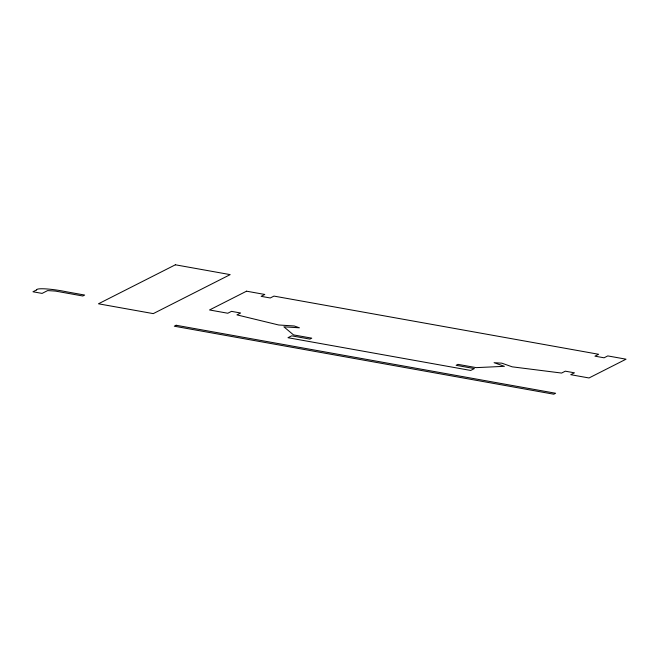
<?xml version="1.0" encoding="UTF-8"?>
<svg xmlns="http://www.w3.org/2000/svg" width="659" height="659" viewBox="0 0 659 659"><rect width="100%" height="100%" fill="white"/><g stroke="black" fill="none" stroke-linecap="round" stroke-linejoin="round"><path stroke-width="0.99" d="M36.657 289.894L32.95 291.772L42.085 293.403L47.637 290.586L55.414 291.08L82.82 295.998L84.673 295.059L66.402 291.78A21.343 2.784 8.8 0 0 36.657 289.894M175.376 264.794L98.455 303.799L153.275 313.618L230.189 274.622L175.376 264.794M176.134 325.266L174.281 326.205L553.782 394.206L555.628 393.266L176.134 325.266M246.548 291.187L209.521 309.969L227.792 313.239L231.49 311.361L240.626 313L236.927 314.878L278.716 324.994L294.26 325.983L299.408 327.803L283.872 326.815L293.519 334.896L311.789 338.166L309.944 339.105L291.665 335.835L287.967 337.713L470.683 370.449L474.389 368.57L456.119 365.3L457.972 364.361L476.243 367.631L504.382 366.33L494.085 362.689L501.853 363.183L512.158 366.824L561.608 373.06L565.315 371.182L574.45 372.821L570.743 374.691L589.014 377.969L626.05 359.188L607.779 355.918L604.072 357.796L594.937 356.157L598.644 354.278L273.963 296.097L270.256 297.975L261.121 296.344L264.827 294.466L246.548 291.187"/></g></svg>
